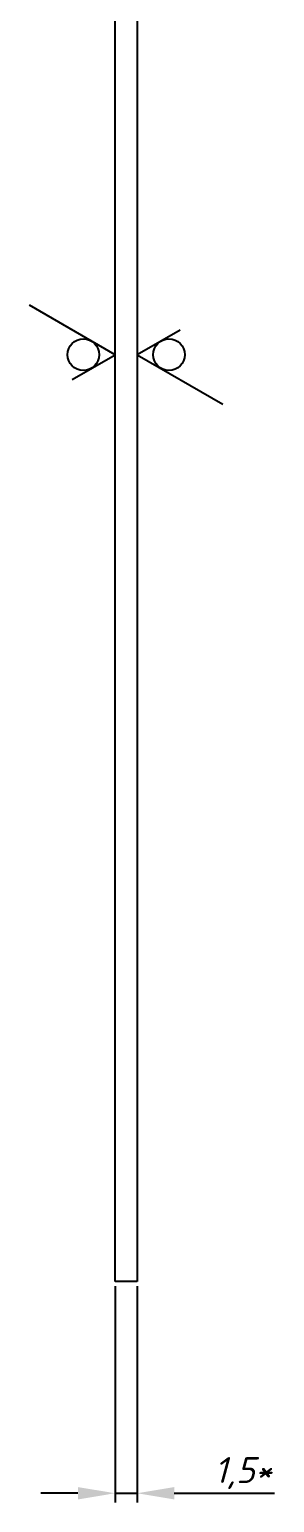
# Model space of a CAD drawing. Header units: millimetres. Extents: x 532 to 1373, y -49 to 545.
# Drawn here: x 845.3 to 878.3, y 181.1 to 379.7 of the extents above; entities that cross this region are included whole.
import ezdxf

# ---------------------------------------------------------------- set-up
doc = ezdxf.new("R2010")
doc.units = ezdxf.units.MM
doc.styles.add('PDF ISOCPEUR Italic', font='isocpeui.ttf')
doc.dimstyles.new('ISO-25', dxfattribs={"dimtxt": 2.5, "dimasz": 2.5, "dimexe": 1.25, "dimexo": 0.625, "dimtad": 1, "dimtxsty": 'Standard', "dimcen": 2.5, "dimadec": 0, "dimazin": 0, "dimtfac": 1, "dimtmove": 0, "dimatfit": 3, "dimfxl": 1, "dimarcsym": 0})

# ---------------------------------------------------------------- blocks, each defined once
blk = doc.blocks.new('*D272')
at = {"color": 0, "linetype": 'ByBlock', "lineweight": -2, "transparency": 16777216}
for p, q in [((856.81, 210.25), (856.81, 181.06)), ((859.81, 210.25), (859.81, 181.06)), ((851.81, 182.31), (846.81, 182.31)), ((856.81, 182.31), (859.81, 182.31)), ((864.81, 182.31), (878.34, 182.31))]:
    blk.add_line(p, q, dxfattribs=at)
at = {"color": 0, "linetype": 'ByBlock', "transparency": 16777216}
for points in [[(851.81, 183.14), (851.81, 181.47), (856.81, 182.31)], [(864.81, 183.14), (864.81, 181.47), (859.81, 182.31)]]:
    blk.add_solid(points, dxfattribs=at)
at = {"layer": 'DEFPOINTS', "color": 0, "linetype": 'ByBlock', "transparency": 16777216}
for p in [(856.81, 210.87), (859.81, 210.87), (859.81, 182.31)]:
    blk.add_point(p, dxfattribs=at)
at = {"color": 0, "linetype": 'ByBlock', "transparency": 16777216, "insert": (874.07, 185.03), "char_height": 2.5, "attachment_point": 5, "style": 'PDF ISOCPEUR Italic'}
blk.add_mtext('{\\H1.4x;1,5\\A1;\\fGOST Common|b0|i1|c204|p34;*}', dxfattribs=at)

msp = doc.modelspace()

# ---------------------------------------------------------------- linework, layer by layer
for p, q in [((856.813, 210.873), (856.813, 460.873)), ((859.813, 460.873), (859.813, 210.873)), ((859.813, 210.873), (856.813, 210.873))]:
    msp.add_line(p, q)
at = {"linetype": 'ByBlock'}
for points in [[(851.039, 332.539), (856.813, 335.873), (845.266, 342.539)], [(865.586, 339.206), (859.813, 335.873), (871.36, 329.206)]]:
    msp.add_lwpolyline(points, dxfattribs=at)
for centre in [(852.542, 335.873), (864.083, 335.873)]:
    msp.add_circle(centre, 2.135, dxfattribs=at)

# ---------------------------------------------------------------- dimensions: what is measured, and where the dimension line sits
dim = msp.add_linear_dim(base=(859.813, 182.306), p1=(856.813, 210.873), p2=(859.813, 210.873), text='{\\H1.4x;1,5\\A1;\\fGOST Common|b0|i1|c204|p34;*}', dimstyle='ISO-25', override={"dimasz": 5, "dimtxsty": 'PDF ISOCPEUR Italic'}, dxfattribs=at)
dim.commit()
dim.dimension.update_dxf_attribs({"geometry": '*D272', "text_midpoint": (874.074, 185.031)})

doc.saveas('drawing.dxf')
